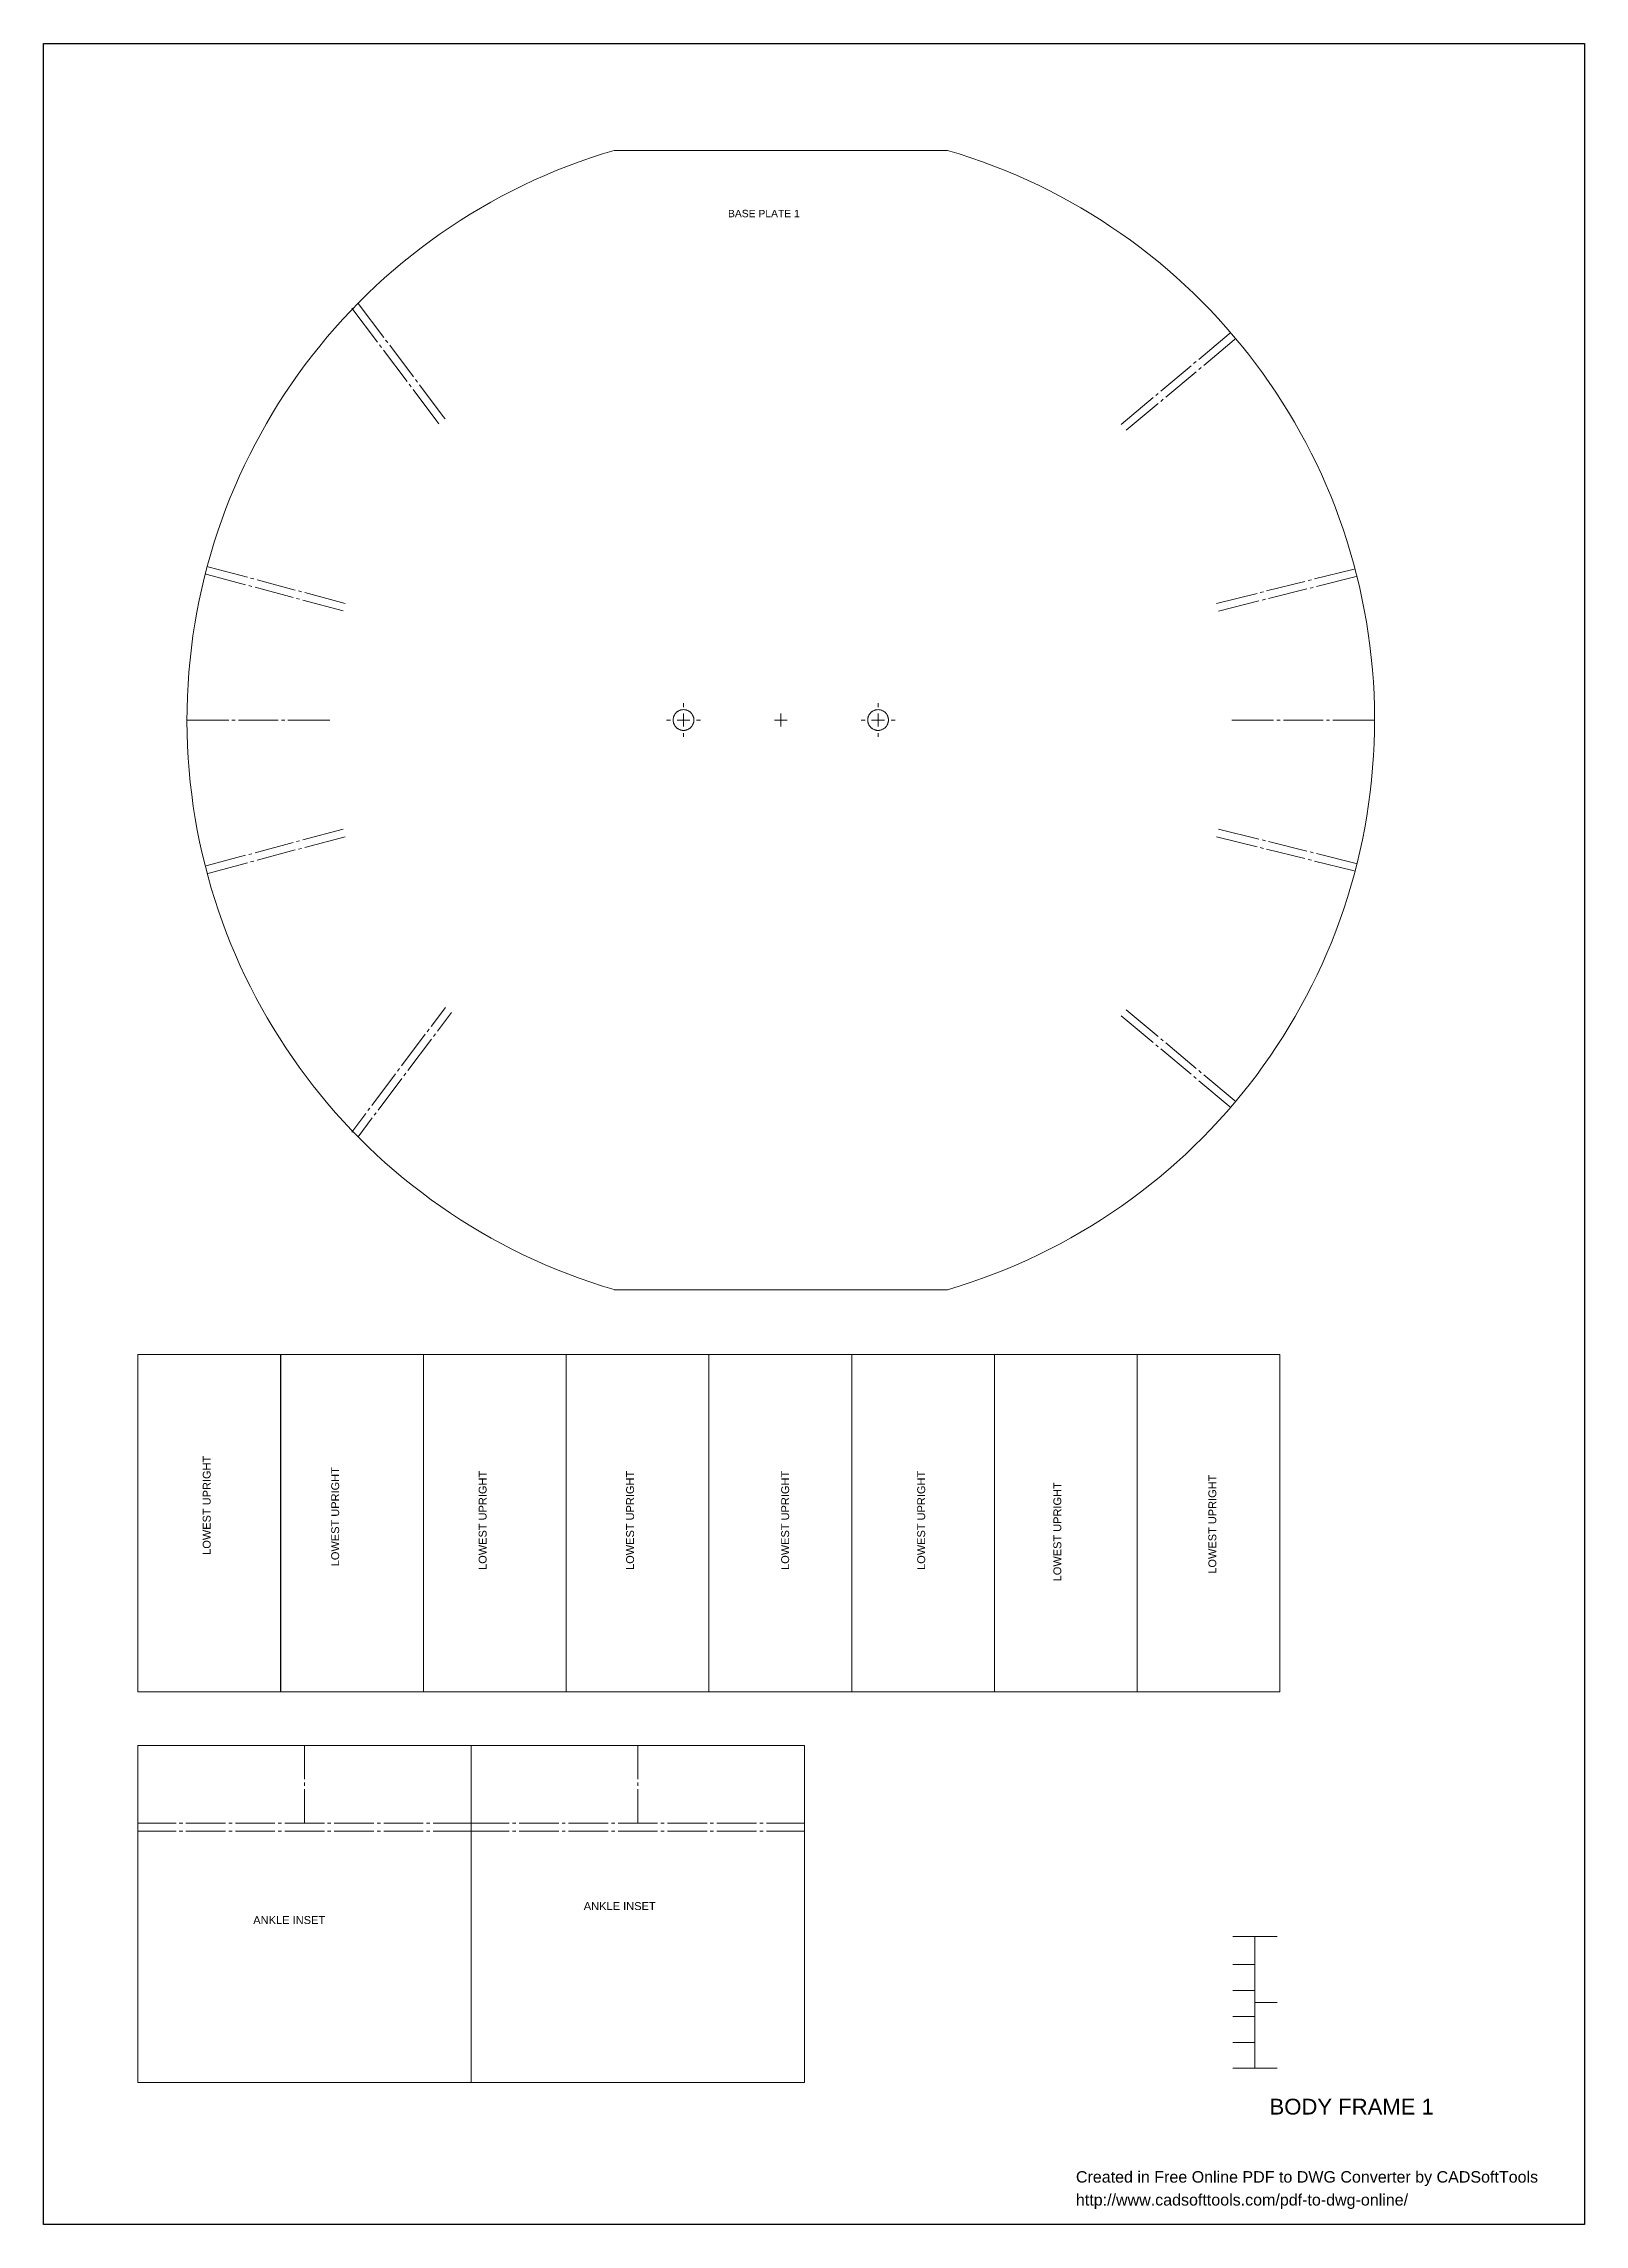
# Model space of a CAD drawing. Header units: millimetres. Extents: x 0 to 1210, y 0 to 841.
# Drawn here: x 0 to 594, y 0 to 841 of the extents above; entities that cross this region are included whole.
import ezdxf

# ---------------------------------------------------------------- set-up
doc = ezdxf.new("R2010")
doc.units = ezdxf.units.MM
doc.header["$MEASUREMENT"] = 0
doc.layers.get('0').update_dxf_attribs({"linetype": 'CONTINUOUS'})
doc.layers.add('12D7728', color=7, linetype='CONTINUOUS')
doc.styles.add('12D77B8', font='arial.ttf')
doc.styles.add('Arial0', font='arial.ttf', dxfattribs={"height": 7.794})
picture_1 = doc.add_image_def('image1.bmp', size_in_pixel=(1446, 2048))

# ---------------------------------------------------------------- blocks, each defined once
blk = doc.blocks.new('MF23A8090')
at = {"color": 7, "true_color": 0x000007}
image = blk.add_image(picture_1, insert=(0, 0), size_in_units=(593.85, 841.02), dxfattribs=at)
image.dxf.flags = 11
blk = doc.blocks.new('12A4460')
at = {"layer": '12D7728', "color": 1, "true_color": 0x000001, "style": '12D77B8'}
for s, p in [('Created in Free Online PDF to DWG Converter by CADSoftTools', (0, 0)), ('http://www.cadsofttools.com/pdf-to-dwg-online/', (0, -2))]:
    blk.add_text(s, height=1, dxfattribs=at).set_placement(p)

msp = doc.modelspace()

# ---------------------------------------------------------------- linework, layer by layer
at = {"color": 7, "linetype": 'Continuous', "lineweight": 9, "true_color": 0x000007}
for p, q in [((348.36, 799.84), (219.91, 799.84)), ((121.17, 740.85), (131.06, 727.72)), ((118.76, 739.04), (128.65, 725.9)), ((129.41, 724.88), (130.2, 723.85)), ((131.82, 726.7), (132.62, 725.7)), ((133.38, 724.68), (142.51, 712.47)), ((445.19, 719.22), (456.9, 729.04)), ((447.14, 716.94), (458.82, 726.76)), ((456.9, 729.04), (457.53, 729.57)), ((458.82, 726.76), (459.48, 727.29)), ((130.96, 722.86), (140.09, 710.65)), ((430.6, 706.98), (442.28, 716.77)), ((443.24, 717.6), (444.23, 718.39)), ((445.19, 715.32), (446.18, 716.14)), ((140.85, 709.63), (141.65, 708.63)), ((142.41, 707.61), (151.54, 695.44)), ((143.27, 711.45), (144.06, 710.45)), ((144.82, 709.43), (153.95, 697.26)), ((432.55, 704.7), (444.23, 714.49)), ((415.35, 694.18), (427.69, 704.53)), ((417.3, 691.9), (429.61, 702.25)), ((428.65, 705.36), (429.64, 706.15)), ((430.6, 703.04), (431.56, 703.87)), ((151.54, 695.44), (152.3, 694.44)), ((153.95, 697.26), (154.71, 696.26)), ((63.84, 639.17), (63.05, 639.4)), ((63.08, 636.29), (62.29, 636.49)), ((77.8, 632.35), (63.08, 636.29)), ((78.56, 635.23), (63.84, 639.17)), ((80.28, 631.69), (79.03, 632.02)), ((81.05, 634.6), (79.79, 634.9)), ((96.2, 627.42), (81.51, 631.36)), ((96.99, 630.3), (82.27, 634.24)), ((471.39, 629.94), (486.17, 633.64)), ((487.4, 633.94), (488.65, 634.24)), ((488.16, 631.03), (489.38, 631.33)), ((489.88, 634.57), (504.66, 638.24)), ((490.61, 631.66), (505.39, 635.33)), ((504.66, 638.24), (505.46, 638.47)), ((505.39, 635.33), (506.19, 635.53)), ((98.68, 626.76), (97.45, 627.06)), ((99.44, 629.64), (98.21, 629.97)), ((115.45, 622.23), (99.9, 626.43)), ((116.21, 625.14), (100.66, 629.31)), ((452.07, 625.14), (467.68, 629.01)), ((452.83, 622.2), (468.41, 626.1)), ((468.91, 629.34), (470.13, 629.64)), ((469.63, 626.43), (470.89, 626.73)), ((472.11, 627.03), (486.9, 630.7)), ((246.64, 585.15), (246.64, 586.67)), ((246.64, 580.15), (246.64, 582.67)), ((284.12, 580.15), (284.12, 582.67)), ((321.63, 585.15), (321.63, 586.67)), ((321.63, 580.15), (321.63, 582.67)), ((55.24, 580.15), (71.32, 580.15)), ((72.58, 580.15), (73.87, 580.15)), ((75.12, 580.15), (90.37, 580.15)), ((91.63, 580.15), (92.92, 580.15)), ((241.61, 580.15), (240.13, 580.15)), ((246.64, 580.15), (244.13, 580.15)), ((246.64, 580.15), (246.64, 577.64)), ((246.64, 580.15), (249.12, 580.15)), ((246.64, 575.12), (246.64, 573.64)), ((251.64, 580.15), (253.13, 580.15)), ((284.12, 580.15), (281.64, 580.15)), ((284.12, 580.15), (284.12, 577.64)), ((284.12, 580.15), (286.64, 580.15)), ((316.64, 580.15), (315.15, 580.15)), ((321.63, 580.15), (319.15, 580.15)), ((321.63, 580.15), (321.63, 577.64)), ((321.63, 580.15), (324.15, 580.15)), ((321.63, 575.12), (321.63, 573.64)), ((326.66, 580.15), (328.15, 580.15)), ((457.99, 580.15), (474.07, 580.15)), ((475.36, 580.15), (476.61, 580.15)), ((477.87, 580.15), (493.12, 580.15)), ((494.41, 580.15), (495.67, 580.15)), ((96.2, 532.92), (81.51, 528.98)), ((96.99, 530.04), (82.27, 526.07)), ((98.68, 533.58), (97.45, 533.25)), ((99.44, 530.67), (98.21, 530.33)), ((115.45, 538.04), (99.9, 533.91)), ((116.21, 535.16), (100.66, 531)), ((452.1, 535.16), (467.71, 531.29)), ((452.83, 538.08), (468.41, 534.21)), ((468.94, 530.96), (470.16, 530.67)), ((469.63, 533.91), (470.89, 533.61)), ((471.39, 530.37), (486.17, 526.7)), ((472.11, 533.28), (486.9, 529.61)), ((63.08, 524.05), (62.29, 523.82)), ((77.8, 527.99), (63.08, 524.05)), ((78.56, 525.11), (63.84, 521.14)), ((80.28, 528.61), (79.03, 528.32)), ((81.05, 525.74), (79.79, 525.41)), ((487.4, 526.4), (488.65, 526.1)), ((488.16, 529.28), (489.38, 528.98)), ((489.88, 525.77), (504.66, 522.1)), ((490.61, 528.68), (505.39, 524.98)), ((504.66, 522.1), (505.49, 521.87)), ((505.39, 524.98), (506.19, 524.78)), ((63.84, 521.14), (63.05, 520.91)), ((149.39, 461.99), (154.85, 469.24)), ((151.8, 460.17), (157.26, 467.42)), ((415.38, 466.09), (427.69, 455.77)), ((417.3, 468.41), (429.61, 458.06)), ((137.94, 446.78), (147.11, 458.95)), ((140.36, 444.96), (149.49, 457.13)), ((147.87, 459.94), (148.63, 460.97)), ((150.28, 458.15), (151.04, 459.18)), ((428.65, 454.95), (429.64, 454.12)), ((430.6, 457.26), (431.56, 456.43)), ((432.55, 455.61), (444.23, 445.82)), ((136.42, 444.72), (137.18, 445.75)), ((430.6, 453.33), (442.31, 443.53)), ((126.5, 431.53), (135.66, 443.7)), ((128.91, 429.74), (138.04, 441.91)), ((138.8, 442.94), (139.6, 443.93)), ((443.27, 442.71), (444.23, 441.88)), ((445.19, 444.99), (446.18, 444.16)), ((445.22, 441.05), (456.9, 431.29)), ((447.14, 443.37), (458.82, 433.58)), ((124.98, 429.51), (125.74, 430.53)), ((456.9, 431.29), (457.53, 430.76)), ((458.82, 433.58), (459.48, 433.05)), ((118.76, 421.24), (124.21, 428.48)), ((121.17, 419.45), (126.6, 426.7)), ((127.36, 427.72), (128.12, 428.71)), ((219.91, 360.47), (348.36, 360.47)), ((91.33, 335.46), (36.32, 335.46)), ((36.32, 335.46), (36.32, 205.43)), ((91.33, 205.43), (91.33, 335.46)), ((146.38, 335.46), (91.37, 335.46)), ((91.37, 335.46), (91.37, 205.43)), ((146.38, 205.43), (146.38, 335.46)), ((201.42, 335.46), (146.41, 335.46)), ((146.41, 335.46), (146.41, 205.43)), ((256.4, 335.46), (201.39, 335.46)), ((201.39, 335.46), (201.39, 205.43)), ((201.42, 205.43), (201.42, 335.46)), ((256.4, 205.43), (256.4, 335.46)), ((311.45, 335.46), (256.4, 335.46)), ((256.4, 335.46), (256.4, 205.43)), ((311.45, 205.43), (311.45, 335.46)), ((366.46, 335.46), (311.45, 335.46)), ((311.45, 335.46), (311.45, 205.43)), ((366.46, 205.43), (366.46, 335.46)), ((421.5, 335.46), (366.49, 335.46)), ((366.49, 335.46), (366.49, 205.43)), ((421.5, 205.43), (421.5, 335.46)), ((476.51, 335.46), (421.54, 335.46)), ((421.54, 335.46), (421.54, 205.43)), ((476.51, 205.43), (476.51, 335.46)), ((36.32, 205.43), (91.33, 205.43)), ((91.37, 205.43), (146.38, 205.43)), ((146.41, 205.43), (201.42, 205.43)), ((201.39, 205.43), (256.4, 205.43)), ((256.4, 205.43), (311.45, 205.43)), ((311.45, 205.43), (366.46, 205.43)), ((366.49, 205.43), (421.5, 205.43)), ((421.54, 205.43), (476.51, 205.43)), ((164.8, 184.72), (36.35, 184.72)), ((36.35, 184.72), (36.35, 54.68)), ((164.8, 54.68), (164.8, 184.72)), ((293.25, 184.72), (164.8, 184.72)), ((164.8, 184.72), (164.8, 54.68)), ((293.25, 54.68), (293.25, 184.72)), ((458.35, 111.02), (475.39, 111.02)), ((466.85, 60.21), (466.85, 111.02)), ((458.35, 100.2), (466.85, 100.2)), ((458.35, 90.21), (466.85, 90.21)), ((466.85, 85.61), (475.39, 85.61)), ((458.35, 80.22), (466.85, 80.22)), ((458.35, 70.2), (466.85, 70.2)), ((458.35, 60.21), (475.39, 60.21)), ((36.35, 54.68), (164.8, 54.68)), ((164.8, 54.68), (293.25, 54.68))]:
    msp.add_line(p, q, dxfattribs=at)
for points in [[(242.94, 581.71), (242.87, 581.61), (242.87, 581.54), (242.87, 581.51), (242.84, 581.48), (242.81, 581.44), (242.81, 581.38), (242.81, 581.31)], [(243.53, 582.7), (243.5, 582.67), (243.47, 582.63), (243.43, 582.6), (243.4, 582.53), (243.37, 582.5), (243.33, 582.44), (243.3, 582.4)], [(244.39, 583.49), (244.36, 583.46), (244.29, 583.43), (244.23, 583.36), (244.19, 583.36), (244.16, 583.33), (244.13, 583.3), (244.1, 583.26)], [(245.45, 583.99), (245.42, 583.99), (245.32, 583.96), (245.29, 583.92), (245.22, 583.92), (245.19, 583.89), (245.12, 583.89), (245.09, 583.86)], [(248.16, 583.86), (248.1, 583.89), (248.07, 583.89), (248, 583.92), (247.97, 583.92), (247.93, 583.96), (247.83, 583.99), (247.77, 583.99)], [(249.16, 583.26), (249.12, 583.3), (249.09, 583.33), (249.06, 583.36), (248.99, 583.36), (248.96, 583.43), (248.89, 583.46), (248.86, 583.49)], [(249.95, 582.4), (249.92, 582.44), (249.88, 582.47), (249.88, 582.5), (249.82, 582.53), (249.82, 582.6), (249.75, 582.63), (249.75, 582.67), (249.72, 582.7)], [(250.45, 581.31), (250.45, 581.38), (250.41, 581.44), (250.41, 581.48), (250.38, 581.51), (250.38, 581.54), (250.35, 581.61), (250.31, 581.71)], [(250.55, 579.39), (250.55, 579.43), (250.58, 579.49), (250.58, 579.59), (250.58, 579.62), (250.58, 579.72), (250.61, 579.79), (250.61, 580.12), (250.65, 580.19), (250.61, 580.22), (250.61, 580.55), (250.58, 580.62), (250.58, 580.72), (250.58, 580.75), (250.58, 580.85), (250.55, 580.91), (250.55, 580.95)], [(317.93, 581.71), (317.9, 581.61), (317.86, 581.54), (317.86, 581.51), (317.86, 581.48), (317.83, 581.44), (317.8, 581.38), (317.8, 581.31)], [(318.53, 582.7), (318.49, 582.67), (318.49, 582.63), (318.46, 582.6), (318.43, 582.53), (318.39, 582.5), (318.33, 582.44), (318.29, 582.4)], [(319.39, 583.49), (319.39, 583.46), (319.29, 583.43), (319.25, 583.36), (319.22, 583.36), (319.15, 583.33), (319.12, 583.3), (319.09, 583.26)], [(320.48, 583.99), (320.41, 583.99), (320.34, 583.96), (320.28, 583.92), (320.25, 583.92), (320.18, 583.89), (320.15, 583.89), (320.08, 583.86)], [(323.16, 583.86), (323.12, 583.89), (323.09, 583.89), (323.02, 583.92), (322.99, 583.92), (322.92, 583.96), (322.86, 583.99), (322.79, 583.99)], [(324.15, 583.26), (324.15, 583.3), (324.08, 583.33), (324.05, 583.36), (324.02, 583.36), (323.98, 583.43), (323.88, 583.46), (323.85, 583.49)], [(324.98, 582.4), (324.91, 582.44), (324.88, 582.5), (324.84, 582.53), (324.81, 582.6), (324.78, 582.63), (324.74, 582.67), (324.74, 582.7)], [(325.44, 581.31), (325.44, 581.38), (325.44, 581.44), (325.41, 581.48), (325.37, 581.51), (325.37, 581.54), (325.37, 581.61), (325.34, 581.71)], [(325.57, 579.39), (325.57, 579.43), (325.57, 579.49), (325.57, 579.59), (325.6, 579.62), (325.6, 579.72), (325.64, 579.79), (325.64, 580.12), (325.64, 580.19), (325.64, 580.22), (325.64, 580.55), (325.6, 580.62), (325.6, 580.72), (325.57, 580.75), (325.57, 580.85), (325.57, 580.91), (325.57, 580.95)], [(94.18, 580.15), (109.43, 580.15), (110.25, 580.15)], [(242.81, 579.03), (242.81, 578.96), (242.87, 578.83), (242.87, 578.8), (242.87, 578.73), (242.94, 578.63)], [(243.3, 577.94), (243.33, 577.9), (243.37, 577.84), (243.4, 577.77), (243.43, 577.74), (243.47, 577.71), (243.5, 577.67), (243.53, 577.64)], [(244.1, 577.08), (244.13, 577.04), (244.16, 577.01), (244.19, 576.98), (244.23, 576.98), (244.29, 576.91), (244.33, 576.91), (244.36, 576.88), (244.39, 576.84)], [(245.09, 576.48), (245.12, 576.45), (245.19, 576.45), (245.22, 576.41), (245.29, 576.41), (245.32, 576.38), (245.35, 576.38), (245.42, 576.35), (245.45, 576.35)], [(245.85, 576.25), (245.88, 576.25), (245.95, 576.22), (246.05, 576.22), (246.08, 576.18), (246.18, 576.18), (246.25, 576.18), (246.58, 576.18), (246.64, 576.15), (246.68, 576.18), (247.01, 576.18), (247.04, 576.18), (247.17, 576.18), (247.21, 576.22), (247.3, 576.22), (247.34, 576.25), (247.4, 576.25)], [(247.77, 576.35), (247.83, 576.35), (247.87, 576.38), (247.93, 576.38), (247.97, 576.41), (248, 576.41), (248.07, 576.45), (248.1, 576.45), (248.16, 576.48)], [(248.86, 576.84), (248.89, 576.88), (248.93, 576.91), (248.96, 576.91), (248.99, 576.98), (249.06, 576.98), (249.09, 577.01), (249.12, 577.04), (249.16, 577.08)], [(249.72, 577.64), (249.75, 577.67), (249.75, 577.71), (249.82, 577.74), (249.82, 577.77), (249.88, 577.84), (249.88, 577.87), (249.92, 577.9), (249.95, 577.94)], [(250.31, 578.63), (250.35, 578.73), (250.38, 578.8), (250.38, 578.83), (250.41, 578.86), (250.41, 578.9), (250.45, 578.96), (250.45, 579.03)], [(317.8, 579.03), (317.8, 578.96), (317.86, 578.83), (317.86, 578.8), (317.9, 578.73), (317.93, 578.63)], [(318.29, 577.94), (318.33, 577.9), (318.39, 577.84), (318.43, 577.77), (318.46, 577.74), (318.49, 577.71), (318.49, 577.67), (318.53, 577.64)], [(319.09, 577.08), (319.12, 577.04), (319.15, 577.01), (319.22, 576.98), (319.25, 576.98), (319.29, 576.91), (319.32, 576.91), (319.39, 576.88), (319.39, 576.84)], [(320.08, 576.48), (320.15, 576.45), (320.18, 576.45), (320.25, 576.41), (320.28, 576.41), (320.34, 576.38), (320.38, 576.38), (320.41, 576.35), (320.48, 576.35)], [(320.87, 576.25), (320.91, 576.25), (320.94, 576.22), (321.04, 576.22), (321.11, 576.18), (321.2, 576.18), (321.24, 576.18), (321.57, 576.18), (321.63, 576.15), (321.67, 576.18), (322.03, 576.18), (322.06, 576.18), (322.16, 576.18), (322.2, 576.22), (322.33, 576.22), (322.36, 576.25), (322.4, 576.25)], [(322.79, 576.35), (322.86, 576.35), (322.89, 576.38), (322.92, 576.38), (322.99, 576.41), (323.02, 576.41), (323.09, 576.45), (323.12, 576.45), (323.16, 576.48)], [(323.85, 576.84), (323.88, 576.88), (323.92, 576.91), (323.98, 576.91), (324.02, 576.98), (324.05, 576.98), (324.08, 577.01), (324.15, 577.04), (324.15, 577.08)], [(324.74, 577.64), (324.74, 577.67), (324.78, 577.71), (324.81, 577.74), (324.84, 577.77), (324.88, 577.84), (324.91, 577.9), (324.98, 577.94)], [(325.34, 578.63), (325.37, 578.73), (325.37, 578.8), (325.37, 578.83), (325.44, 578.96), (325.44, 579.03)], [(496.92, 580.15), (512.17, 580.15), (513, 580.15)], [(100.56, 171.65), (100.56, 184.72)], [(229.04, 171.65), (229.04, 184.72)], [(100.56, 169.1), (100.56, 170.36)], [(229.04, 169.1), (229.04, 170.36)], [(100.56, 154.71), (100.56, 167.85)], [(229.04, 154.71), (229.04, 167.85)], [(36.35, 154.71), (51.04, 154.71)], [(36.35, 151.7), (51.04, 151.7)], [(52.3, 154.71), (53.59, 154.71)], [(52.3, 151.7), (53.59, 151.7)], [(54.85, 154.71), (70.1, 154.71)], [(54.85, 151.7), (70.1, 151.7)], [(71.35, 154.71), (72.64, 154.71)], [(71.35, 151.7), (72.64, 151.7)], [(73.9, 154.71), (89.15, 154.71)], [(73.9, 151.7), (89.15, 151.7)], [(90.41, 154.71), (91.7, 154.71)], [(90.41, 151.7), (91.7, 151.7)], [(92.95, 154.71), (108.2, 154.71)], [(92.95, 151.7), (108.2, 151.7)], [(109.46, 154.71), (110.75, 154.71)], [(109.46, 151.7), (110.75, 151.7)], [(112.01, 154.71), (127.26, 154.71)], [(112.01, 151.7), (127.26, 151.7)], [(128.51, 154.71), (129.81, 154.71)], [(128.51, 151.7), (129.81, 151.7)], [(131.06, 154.71), (146.31, 154.71)], [(131.06, 151.7), (146.31, 151.7)], [(147.57, 154.71), (148.86, 154.71)], [(147.57, 151.7), (148.86, 151.7)], [(150.12, 154.71), (164.8, 154.71)], [(150.12, 151.7), (164.8, 151.7)], [(164.8, 154.71), (179.49, 154.71)], [(164.8, 151.7), (179.49, 151.7)], [(180.75, 154.71), (182, 154.71)], [(180.75, 151.7), (182, 151.7)], [(183.29, 154.71), (198.54, 154.71)], [(183.29, 151.7), (198.54, 151.7)], [(199.8, 154.71), (201.06, 154.71)], [(199.8, 151.7), (201.06, 151.7)], [(202.35, 154.71), (217.6, 154.71)], [(202.35, 151.7), (217.6, 151.7)], [(218.86, 154.71), (220.11, 154.71)], [(218.86, 151.7), (220.11, 151.7)], [(221.4, 154.71), (236.65, 154.71)], [(221.4, 151.7), (236.65, 151.7)], [(237.91, 154.71), (239.17, 154.71)], [(237.91, 151.7), (239.17, 151.7)], [(240.46, 154.71), (255.71, 154.71)], [(240.46, 151.7), (255.71, 151.7)], [(256.96, 154.71), (258.22, 154.71)], [(256.96, 151.7), (258.22, 151.7)], [(259.51, 154.71), (274.76, 154.71)], [(259.51, 151.7), (274.76, 151.7)], [(276.02, 154.71), (277.27, 154.71)], [(276.02, 151.7), (277.27, 151.7)], [(278.56, 154.71), (293.25, 154.71)], [(278.56, 151.7), (293.25, 151.7)]]:
    msp.add_lwpolyline(points, dxfattribs=at)
for points, knots in [([(219.91, 799.84), (122.06, 771.16), (55.14, 681.64), (55.24, 579.66), (55.24, 579.66), (55.57, 478.07), (122.43, 389.08), (219.91, 360.5)], [0, 0, 0, 0, 0.125, 0.125, 0.125, 0.125001, 1, 1, 1, 1]), ([(348.36, 360.47), (446.21, 389.22), (513.13, 478.7), (513, 580.68), (513, 580.68), (512.7, 682.24), (445.82, 771.29), (348.36, 799.84)], [0, 0, 0, 0, 0.125, 0.125, 0.125, 0.125001, 1, 1, 1, 1]), ([(242.81, 581.31), (242.74, 581.24), (242.74, 581.05), (242.71, 580.95), (242.71, 580.95), (242.64, 580.65), (242.61, 580.48), (242.64, 580.15), (242.64, 580.15), (242.61, 579.86), (242.64, 579.69), (242.71, 579.39), (242.71, 579.39), (242.74, 579.29), (242.74, 579.09), (242.81, 579.03)], [0, 0, 0, 0, 0.0625, 0.0625, 0.0625, 0.062501, 0.125, 0.125, 0.125, 0.125001, 0.1875, 0.1875, 0.1875, 0.187501, 1, 1, 1, 1]), ([(244.1, 583.26), (243.96, 583.16), (243.9, 583.1), (243.8, 583), (243.8, 583), (243.7, 582.9), (243.63, 582.83), (243.53, 582.7)], [0, 0, 0, 0, 0.125, 0.125, 0.125, 0.125001, 1, 1, 1, 1]), ([(246.64, 584.16), (246.31, 584.16), (246.15, 584.16), (245.85, 584.09), (245.85, 584.09), (245.75, 584.06), (245.55, 584.06), (245.45, 583.99)], [0, 0, 0, 0, 0.125, 0.125, 0.125, 0.125001, 1, 1, 1, 1]), ([(247.77, 583.99), (247.7, 584.06), (247.5, 584.06), (247.4, 584.09), (247.4, 584.09), (247.11, 584.16), (246.94, 584.16), (246.61, 584.16)], [0, 0, 0, 0, 0.125, 0.125, 0.125, 0.125001, 1, 1, 1, 1]), ([(249.72, 582.7), (249.62, 582.83), (249.55, 582.9), (249.45, 583), (249.45, 583), (249.32, 583.1), (249.29, 583.16), (249.16, 583.26)], [0, 0, 0, 0, 0.125, 0.125, 0.125, 0.125001, 1, 1, 1, 1]), ([(317.8, 581.31), (317.76, 581.24), (317.73, 581.05), (317.7, 580.95), (317.7, 580.95), (317.67, 580.65), (317.63, 580.48), (317.63, 580.15), (317.63, 580.15), (317.63, 579.86), (317.67, 579.69), (317.7, 579.39), (317.7, 579.39), (317.73, 579.29), (317.76, 579.09), (317.8, 579.03)], [0, 0, 0, 0, 0.0625, 0.0625, 0.0625, 0.062501, 0.125, 0.125, 0.125, 0.125001, 0.1875, 0.1875, 0.1875, 0.187501, 1, 1, 1, 1]), ([(319.09, 583.26), (318.99, 583.16), (318.92, 583.1), (318.79, 583), (318.79, 583), (318.69, 582.9), (318.62, 582.83), (318.53, 582.7)], [0, 0, 0, 0, 0.125, 0.125, 0.125, 0.125001, 1, 1, 1, 1]), ([(321.63, 584.16), (321.34, 584.16), (321.17, 584.16), (320.87, 584.09), (320.87, 584.09), (320.74, 584.06), (320.58, 584.06), (320.48, 583.99)], [0, 0, 0, 0, 0.125, 0.125, 0.125, 0.125001, 1, 1, 1, 1]), ([(322.79, 583.99), (322.69, 584.06), (322.49, 584.06), (322.4, 584.09), (322.4, 584.09), (322.1, 584.16), (321.93, 584.16), (321.63, 584.16)], [0, 0, 0, 0, 0.125, 0.125, 0.125, 0.125001, 1, 1, 1, 1]), ([(324.74, 582.7), (324.64, 582.83), (324.58, 582.9), (324.45, 583), (324.45, 583), (324.35, 583.1), (324.28, 583.16), (324.15, 583.26)], [0, 0, 0, 0, 0.125, 0.125, 0.125, 0.125001, 1, 1, 1, 1]), ([(243.53, 577.64), (243.63, 577.51), (243.7, 577.44), (243.8, 577.34), (243.8, 577.34), (243.9, 577.24), (243.96, 577.18), (244.1, 577.08)], [0, 0, 0, 0, 0.125, 0.125, 0.125, 0.125001, 1, 1, 1, 1]), ([(249.16, 577.08), (249.29, 577.18), (249.32, 577.24), (249.45, 577.34), (249.45, 577.34), (249.55, 577.44), (249.62, 577.51), (249.72, 577.64)], [0, 0, 0, 0, 0.125, 0.125, 0.125, 0.125001, 1, 1, 1, 1]), ([(318.53, 577.64), (318.62, 577.51), (318.69, 577.44), (318.79, 577.34), (318.79, 577.34), (318.92, 577.24), (318.99, 577.18), (319.09, 577.08)], [0, 0, 0, 0, 0.125, 0.125, 0.125, 0.125001, 1, 1, 1, 1]), ([(324.15, 577.08), (324.28, 577.18), (324.35, 577.24), (324.45, 577.34), (324.45, 577.34), (324.58, 577.44), (324.64, 577.51), (324.74, 577.64)], [0, 0, 0, 0, 0.125, 0.125, 0.125, 0.125001, 1, 1, 1, 1])]:
    msp.add_open_spline(points, degree=3, knots=knots, dxfattribs=at)
for points in [[(243.3, 582.4), (243.1, 582.14), (243.07, 581.97), (242.94, 581.71)], [(245.09, 583.86), (244.82, 583.73), (244.66, 583.66), (244.39, 583.49)], [(248.86, 583.49), (248.59, 583.66), (248.43, 583.73), (248.16, 583.86)], [(250.31, 581.71), (250.18, 581.97), (250.12, 582.14), (249.95, 582.4)], [(250.55, 580.95), (250.51, 581.05), (250.51, 581.24), (250.45, 581.31)], [(318.29, 582.4), (318.13, 582.14), (318.06, 581.97), (317.93, 581.71)], [(320.08, 583.86), (319.82, 583.73), (319.65, 583.66), (319.39, 583.49)], [(323.85, 583.49), (323.59, 583.66), (323.45, 583.73), (323.16, 583.86)], [(325.34, 581.71), (325.17, 581.97), (325.14, 582.14), (324.98, 582.4)], [(325.57, 580.95), (325.5, 581.05), (325.5, 581.24), (325.44, 581.31)], [(242.94, 578.63), (243.07, 578.37), (243.1, 578.2), (243.3, 577.94)], [(244.39, 576.84), (244.66, 576.68), (244.82, 576.61), (245.09, 576.48)], [(245.45, 576.35), (245.55, 576.28), (245.75, 576.28), (245.85, 576.25)], [(247.4, 576.25), (247.5, 576.28), (247.7, 576.28), (247.77, 576.35)], [(248.16, 576.48), (248.43, 576.61), (248.59, 576.68), (248.86, 576.84)], [(249.95, 577.94), (250.12, 578.2), (250.18, 578.37), (250.31, 578.63)], [(250.45, 579.03), (250.51, 579.09), (250.51, 579.29), (250.55, 579.39)], [(317.93, 578.63), (318.06, 578.37), (318.13, 578.2), (318.29, 577.94)], [(319.39, 576.84), (319.65, 576.68), (319.82, 576.61), (320.08, 576.48)], [(320.48, 576.35), (320.58, 576.28), (320.74, 576.28), (320.87, 576.25)], [(322.4, 576.25), (322.49, 576.28), (322.69, 576.28), (322.79, 576.35)], [(323.16, 576.48), (323.45, 576.61), (323.59, 576.68), (323.85, 576.84)], [(324.98, 577.94), (325.14, 578.2), (325.17, 578.37), (325.34, 578.63)], [(325.44, 579.03), (325.5, 579.09), (325.5, 579.29), (325.57, 579.39)]]:
    msp.add_open_spline(points, degree=3, dxfattribs=at)

# ---------------------------------------------------------------- block references
at = {"color": 7, "true_color": 0xffffff}
msp.add_blockref('MF23A8090', (0, 0), dxfattribs=at)
at = {"layer": '12D7728', "true_color": 0x000000, "xscale": 4.421230261676705, "yscale": 4.421230261676705, "zscale": 4.421230261676705}
msp.add_blockref('12A4460', (397.88, 16.11), dxfattribs=at)

# ---------------------------------------------------------------- texts
at = {"color": 7, "true_color": 0x000007, "style": 'Arial0'}
for s, height, p in [('BASE PLATE 1', 2.8498, (263.78, 774.06)), ('ANKLE INSET', 3.0554, (80.78, 115.84)), ('ANKLE INSET', 3.0554, (208.17, 121.23)), ('BODY FRAME 1', 6.0883, (472.51, 42.37))]:
    msp.add_text(s, height=height, dxfattribs=at).set_placement(p)
for height, p in [(3.0382, (64.37, 258.22)), (3.0379, (113.89, 253.82)), (3.0379, (170.72, 252.4)), (3.0379, (227.56, 252.4)), (3.0382, (287.33, 252.4)), (3.0379, (339.76, 252.4)), (3.0382, (392.23, 248)), (3.0379, (451.97, 250.94))]:
    msp.add_text('LOWEST UPRIGHT', height=height, rotation=90, dxfattribs=at).set_placement(p)

doc.saveas('drawing.dxf')
